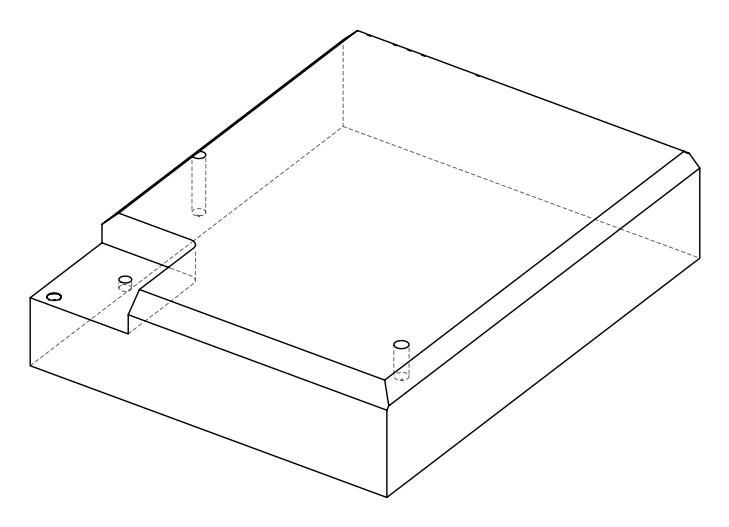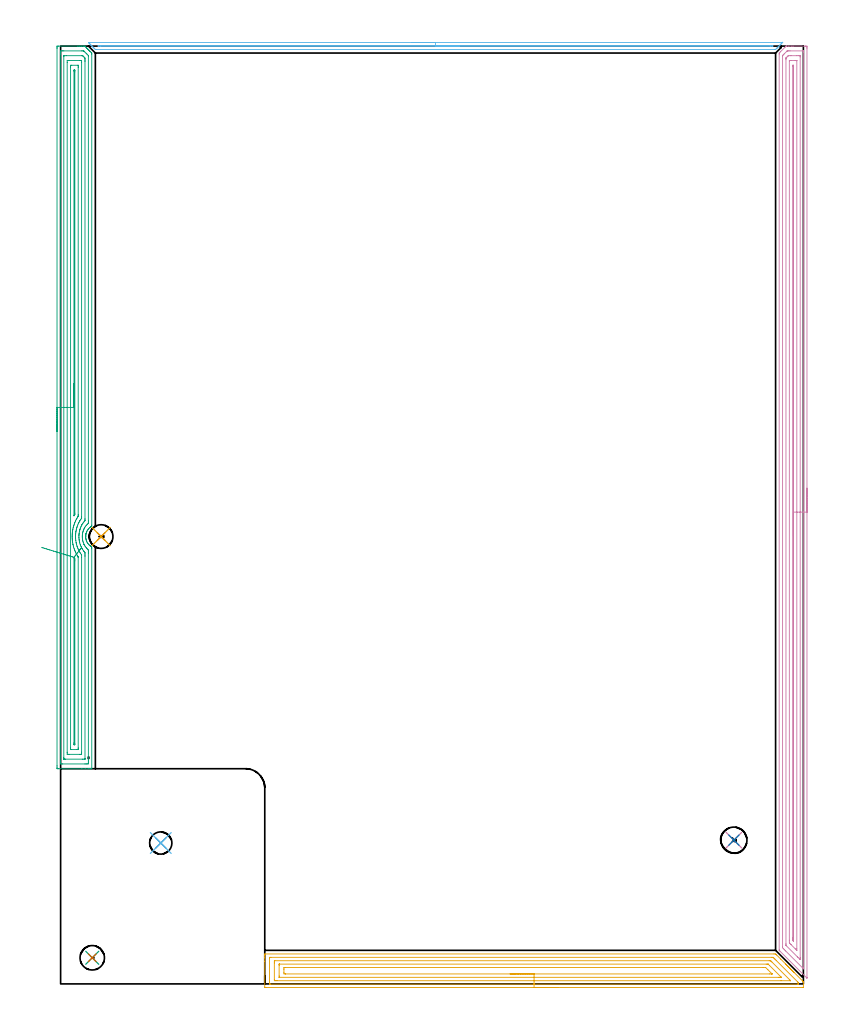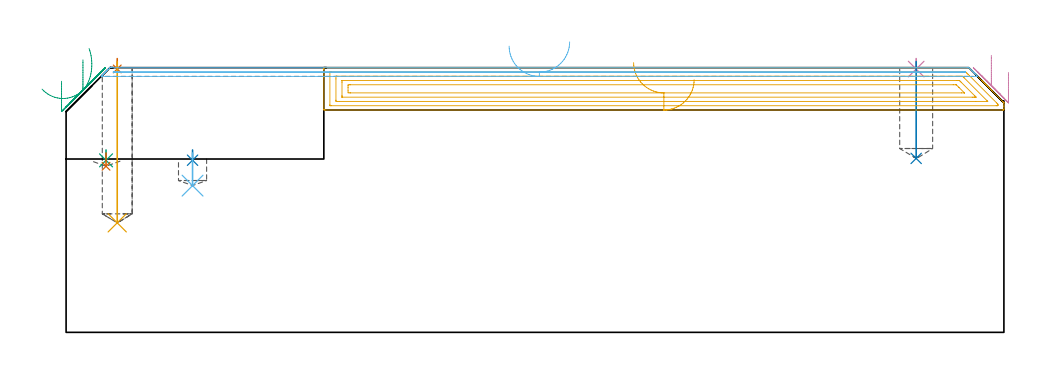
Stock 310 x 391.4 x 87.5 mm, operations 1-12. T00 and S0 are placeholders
(PLAN: 13 operations, 6 tool changes, 69.2 min)
(1 SPOT_DRILL | STEP1POCKET | NXT0321_9005460120000 | 0.03 min | 3 mm3)
(2 SPOT_DRILL_1 | STEP1POCKET_1 | NXT0321_9005460120000 | 0.03 min | 3292 mm3)
(3 SPOT_DRILL_2 | STEP1POCKET_2 | NXT0321_9005460120000 | 0.03 min | 3299 mm3)
(4 SPOT_DRILL_3 | STEP1POCKET_3 | NXT0321_9005460120000 | 0.03 min | 1 mm3)
(5 DRILL_BLIND_HOLE_INTO_CENTER | STEP1POCKET | UGT0301_494 | 0.21 min | 3777 mm3)
(6 DRILL_BLIND_HOLE_INTO_CENTER_1 | STEP1POCKET_1 | NXT0301_064 | 0.05 min | 563 mm3)
(7 DRILL_BLIND_HOLE_INTO_CENTER_2 | STEP1POCKET_2 | NXT0301_073 | 0.03 min | 154 mm3)
(8 DRILL_BLIND_HOLE_INTO_CENTER_3 | STEP1POCKET_3 | UGT0301_221 | 0.13 min | 2585 mm3)
(9 AREA_MILL | FG_CHAMFER_SURFACE | UGT0205_001 | 14.7 min | 32437 mm3)
(10 AREA_MILL_1 | FG_CHAMFER_SURFACE_1 | UGT0205_001 | 15.49 min | 26328 mm3)
(11 AREA_MILL_2 | FG_CHAMFER_SURFACE_2 | UGT0205_001 | 9.12 min | 22033 mm3)
(12 AREA_MILL_3 | FG_CHAMFER_SURFACE_3 | UGT0205_001 | 4.72 min | 1218 mm3)
(13 MILL_CORNER_NOTCH_RECTANGULAR | CORNER_NOTCH_RECTANGULAR | NXT0201_011 | Follow Part, ap 3, ae 75% | 24.61 min | 222524 mm3)
(TOOL NXT0321_9005460120000 | NC Spot Drill, 142deg, 12mm, Carbide, Uncoated | D12 PA142 FL30 Z2)
(TOOL UGT0301_494 | Carbide Drill 9.9 mm | D9.9 PA118 FL87 Z2)
(TOOL NXT0301_064 | Carbide Drill 9.3mm [860.1-0930-028A1-MM 2214] | D9.3 PA140 FL47 Z2)
(TOOL NXT0301_073 | Carbide Drill 10.2mm [860.1-1020-031A1-MM 2214] | D10.2 PA140 FL55 Z2)
(TOOL UGT0301_221 | Twist Drill 10.9 mm | D10.9 PA118 FL92 Z2)
(TOOL UGT0205_001 | Chamfer Mill 20 x 3 x 45 deg. | D20 FL50 Z2)
(TOOL NXT0201_011 | ENDMILL 12mm [2P460-1200-NA 1630] | D12 FL38 Z6)
(OP 1 SPOT_DRILL)
G17 G21 G94 G90
T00 M6
G54
G17 G0 G90 X16.9 Y186.7 S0 M3
G43 Z97.5 H0
G94 G81 G98 Z87.074 F250. R90.5
G80
M5
M2
(OP 2 SPOT_DRILL_1)
G17 G21 G94 G90
T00 M6
G54
G17 G0 G90 X41.8 Y58.8 S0 M3
G43 Z97.5 H0
G94 G81 G98 Z56.9 F250. R60.3
G80
M5
M2
(OP 3 SPOT_DRILL_2)
G17 G21 G94 G90
T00 M6
G54
G17 G0 G90 X13.2 Y10.9 S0 M3
G43 Z97.5 H0
G94 G81 G98 Z56.861 F250. R60.3
G80
M5
M2
(OP 4 SPOT_DRILL_3)
G17 G21 G94 G90
T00 M6
G54
G17 G0 G90 X281. Y60. S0 M3
G43 Z97.5 H0
G94 G81 G98 Z87.031 F250. R90.5
G80
M5
M2
(OP 5 DRILL_BLIND_HOLE_INTO_CENTER)
G17 G21 G94 G90
T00 M6
G54
G17 G0 G90 X16.9 Y186.7 S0 M3
G43 Z97.5 H0
G94 G81 G98 Z36.2 F250. R89.5
G80
M5
M2
(OP 6 DRILL_BLIND_HOLE_INTO_CENTER_1)
G17 G21 G94 G90
T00 M6
G54
G17 G0 G90 X41.8 Y58.8 S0 M3
G43 Z97.5 H1
G94 G81 G98 Z48.5 F250. R59.3
G80
M5
M2
(OP 7 DRILL_BLIND_HOLE_INTO_CENTER_2)
G17 G21 G94 G90
T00 M6
G54
G17 G0 G90 X13.2 Y10.9 S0 M3
G43 Z97.5 H1
G94 G81 G98 Z54.9 F250. R59.3
G80
M5
M2
(OP 8 DRILL_BLIND_HOLE_INTO_CENTER_3)
G17 G21 G94 G90
T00 M6
G54
G17 G0 G90 X281. Y60. S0 M3
G43 Z97.5 H0
G94 G81 G98 Z57.5 F250. R89.5
G80
M5
M2
(OP 9 AREA_MILL)
G17 G21 G94 G90
T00 M6
G54
G17 G0 G90 X-1.5 Y230.6 S1061 M3
G43 Z97.5 H0
Z83.
G94 G1 Y230.638 Z82.128 F250.
Y230.752 Z81.264
Y230.941 Z80.412
Y231.203 Z79.58
Y231.537 Z78.774
Y231.94 Z78.
Y232.408 Z77.264
Y232.94 Z76.572
Y233.529 Z75.929
Y234.172 Z75.34
Y234.864 Z74.809
Y235.6 Z74.34
Y236.374 Z73.937
Y237.18 Z73.603
Y238.012 Z73.341
Y238.864 Z73.152
Y239.728 Z73.038
Y240.6 Z73.
Y390.456
X-1.499 Y390.774 Z73.001
X-1.494 Y391.344 Z73.004
X-1.492 Y391.392 Z73.006
X-0.926 Y391.4 Z73.571
X7.085 Z81.58
X7.62 Z82.116
X7.975 Z82.472
X8.51 Z83.006
X8.866 Z83.36
X9.667 Z84.166
X9.756 Z84.254
X10.09 Y391.399 Z84.587
X10.13 Y391.37 Z84.629
X10.201 Y391.3 Z84.7
X10.411 Y391.089 Z84.911
X10.646 Y390.856 Z85.142
X10.726 Y390.774 Z85.225
X10.862 Y390.638 Z85.361
X10.943 Y390.559 Z85.439
X11.024 Y390.476 Z85.523
X11.158 Y390.343 Z85.657
X11.239 Y390.262 Z85.736
X11.322 Y390.178 Z85.821
X11.453 Y390.047 Z85.952
X11.536 Y389.966 Z86.032
X11.62 Y389.88 Z86.119
X11.749 Y389.752 Z86.248
X11.833 Y389.669 Z86.329
X11.918 Y389.582 Z86.417
X12.044 Y389.456 Z86.543
X12.13 Y389.372 Z86.626
X12.216 Y389.284 Z86.715
X12.34 Y389.161 Z86.839
X12.426 Y389.075 Z86.922
X12.514 Y388.987 Z87.012
X12.871 Y388.629 Z87.369
X12.903 Y388.597 Z87.399
X13. Y388.495 Z87.484
Y388.092 Z87.5
Y191.436
X12.993 Y191.028 Z87.493
X12.968 Y191.01 Z87.467
X12.956 Y191.002 Z87.456
X12.871 Y190.951 Z87.37
X12.804 Y190.91 Z87.303
X12.772 Y190.889 Z87.271
X12.557 Y190.746 Z87.055
X12.426 Y190.649 Z86.923
X12.323 Y190.573 Z86.821
X12.287 Y190.542 Z86.785
X12.122 Y190.399 Z86.618
X11.775 Y190.053 Z86.27
X11.456 Y189.679 Z85.953
X11.236 Y189.368 Z85.734
X11.138 Y189.201 Z85.635
X11.068 Y189.083 Z85.567
X10.919 Y188.786 Z85.417
X10.744 Y188.343 Z85.242
X10.624 Y187.95 Z85.122
X10.608 Y187.893 Z85.103
X10.602 Y187.86 Z85.096
X10.519 Y187.447 Z85.016
X10.518 Y187.44 Z85.015
X10.506 Y187.319 Z84.999
X10.479 Y187.084 Z84.974
X10.47 Y186.999 Z84.964
Y186.966 Z84.963
X10.468 Y186.898
X10.469 Y186.791 Z84.957
X10.468 Y186.76
X10.467 Y186.667 Z84.956
X10.466 Y186.632
X10.465 Y186.58 Z84.958
Y186.552 Z84.957
X10.468 Y186.525 Z84.958
X10.497 Y186.106 Z84.992
X10.535 Y185.895 Z85.027
X10.576 Y185.657 Z85.068
X10.646 Y185.379 Z85.145
X10.692 Y185.213 Z85.186
X10.705 Y185.179 Z85.198
X10.778 Y184.979 Z85.274
X10.86 Y184.761 Z85.356
X10.874 Y184.732 Z85.37
X11.067 Y184.319 Z85.567
X11.114 Y184.238 Z85.614
X11.235 Y184.032 Z85.734
X11.457 Y183.722 Z85.956
X11.695 Y183.426 Z86.192
X11.903 Y183.207 Z86.401
X12.024 Y183.093 Z86.522
X12.121 Y183.001 Z86.619
X12.375 Y182.795 Z86.875
X12.421 Y182.758 Z86.92
X12.732 Y182.533 Z87.232
X12.791 Y182.497 Z87.291
X12.88 Y182.44 Z87.379
X12.995 Y182.364 Z87.491
X13. Y181.603 Z87.5
Y89.979
X12.996 Y89.851 Z87.49
X12.952 Y89.81 Z87.443
X12.541 Y89.8 Z87.041
X12.248 Z86.748
X11.536 Z86.031
X10.29 Z84.787
X8.866 Z83.361
X-0.926 Y89.801 Z73.571
X-1.16 Y89.803 Z73.337
X-1.492 Y89.808 Z73.006
X-1.494 Y89.856 Z73.004
X-1.499 Y90.426 Z73.001
X-1.5 Y91.002 Z73.
Y240.6
X-0.086 Z74.414
Y388.142
X-0.082 Y388.987 Z74.418
X-0.079 Y389.03 Z74.421
X-0.036 Y389.39 Z74.464
X0.445 Y389.398 Z74.945
X0.854 Y389.399 Z75.354
X1.333 Y389.4 Z75.833
X8.866 Z83.366
X9.346 Y389.398 Z83.846
X9.55 Y389.392 Z84.05
X9.651 Y389.387 Z84.151
X9.756 Y389.287 Z84.256
X10.062 Y388.987 Z84.562
X10.646 Y388.404 Z85.146
X10.957 Y388.093 Z85.457
X11.536 Y387.505 Z86.036
X11.569 Y387.47 Z86.069
X11.579 Y387.347 Z86.079
X11.584 Y387.248 Z86.084
X11.585 Y387.199 Z86.085
X11.586 Y193.174 Z86.086
X11.58 Y192.33 Z86.08
X11.579 Y192.287 Z86.079
X11.536 Y192.243 Z86.036
X11.129 Y191.845 Z85.629
X10.745 Y191.436 Z85.245
X10.646 Y191.316 Z85.146
X10.312 Y190.878 Z84.812
X10.095 Y190.542 Z84.595
X9.97 Y190.327 Z84.47
X9.756 Y189.91 Z84.256
X9.676 Y189.729 Z84.176
X9.643 Y189.648 Z84.143
X9.434 Y189.077 Z83.934
X9.336 Y188.754 Z83.836
X9.24 Y188.378 Z83.74
X9.141 Y187.86 Z83.641
X9.111 Y187.614 Z83.611
X9.077 Y187.31 Z83.577
X9.059 Y186.966 Z83.559
X9.055 Y186.776 Z83.555
X9.057 Y186.427 Z83.557
X9.082 Y186.072 Z83.582
X9.11 Y185.746 Z83.61
X9.153 Y185.467 Z83.653
X9.176 Y185.334 Z83.676
X9.206 Y185.179 Z83.706
X9.315 Y184.727 Z83.815
X9.444 Y184.285 Z83.944
X9.756 Y183.501 Z84.256
X9.798 Y183.405 Z84.298
X9.805 Y183.391 Z84.305
X9.852 Y183.294 Z84.352
X10.158 Y182.751 Z84.658
X10.331 Y182.497 Z84.831
X10.646 Y182.079 Z85.146
X10.862 Y181.82 Z85.362
X11.068 Y181.603 Z85.568
X11.306 Y181.375 Z85.806
X11.536 Y181.158 Z86.036
X11.58 Y180.709 Z86.08
X11.583 Y180.662 Z86.083
X11.586 Y179.815 Z86.086
Y179.765
Y93.058
X11.582 Y92.213 Z86.082
X11.579 Y92.17 Z86.079
X11.536 Y91.81 Z86.036
X11.055 Y91.803 Z85.555
X10.646 Y91.801 Z85.146
X10.167 Y91.8 Z84.667
X0.854 Y91.801 Z75.354
X0.373 Y91.803 Z74.873
X-0.036 Y91.81 Z74.464
X-0.079 Y92.213 Z74.421
X-0.082 Y92.26 Z74.418
X-0.086 Y93.107 Z74.414
Y93.157
Y240.6
X1.329 Z75.829
Y387.199
X1.33 Y387.303 Z75.83
X1.333 Y387.354 Z75.833
X1.335 Y387.376 Z75.835
X1.346 Y387.39 Z75.846
X1.546 Y387.397 Z76.046
X1.744 Y387.399 Z76.244
X2.434 Y387.4 Z76.934
X8.666 Z83.166
X8.866 Y387.398 Z83.366
X9.066 Y387.394 Z83.566
X9.197 Y387.39 Z83.697
X9.265 Y387.327 Z83.765
X9.4 Y387.199 Z83.9
X9.756 Y386.842 Z84.256
X10.023 Y386.57 Z84.523
X10.154 Y386.435 Z84.654
X10.164 Y386.305 Z84.664
X10.169 Y385.89 Z84.669
X10.171 Y385.411 Z84.671
Y384.994
Y194.117
X10.17 Y193.702 Z84.67
X10.167 Y193.462 Z84.667
X10.164 Y193.348 Z84.664
X9.756 Y192.871 Z84.256
X9.519 Y192.567 Z84.019
X9.339 Y192.33 Z83.839
X9.15 Y192.044 Z83.65
X8.866 Y191.584 Z83.366
X8.813 Y191.489 Z83.313
X8.785 Y191.436 Z83.285
X8.522 Y190.887 Z83.022
X8.381 Y190.542 Z82.881
X8.27 Y190.247 Z82.77
X8.177 Y189.993 Z82.677
X8.063 Y189.648 Z82.563
X8.043 Y189.58 Z82.543
X7.975 Y189.338 Z82.475
X7.867 Y188.863 Z82.367
X7.846 Y188.754 Z82.346
X7.735 Y188.102 Z82.235
X7.707 Y187.86 Z82.207
X7.674 Y187.567 Z82.174
X7.657 Y187.286 Z82.157
X7.644 Y186.966 Z82.144
X7.643 Y186.407 Z82.143
X7.661 Y186.072 Z82.161
X7.712 Y185.443 Z82.212
X7.752 Y185.179 Z82.252
X7.812 Y184.819 Z82.312
X7.905 Y184.355 Z82.405
X7.921 Y184.285 Z82.421
X7.975 Y184.067 Z82.475
X8.179 Y183.391 Z82.679
X8.305 Y183.06 Z82.805
X8.538 Y182.497 Z83.038
X8.641 Y182.271 Z83.141
X8.866 Y181.837 Z83.366
X8.997 Y181.603 Z83.497
X9.192 Y181.275 Z83.692
X9.61 Y180.709 Z84.11
X9.756 Y180.523 Z84.256
X10.073 Y180.134 Z84.573
X10.164 Y180.019 Z84.664
X10.167 Y179.815 Z84.667
X10.17 Y179.399 Z84.67
X10.171 Y178.921 Z84.671
Y178.504
Y94.001
X10.17 Y93.897 Z84.67
X10.167 Y93.846 Z84.667
X10.165 Y93.824 Z84.665
X10.154 Y93.81 Z84.654
X9.954 Y93.803 Z84.454
X9.756 Y93.801 Z84.256
X9.066 Y93.8 Z83.566
X1.944 Z76.444
X1.744 Y93.802 Z76.244
X1.544 Y93.805 Z76.044
X1.411 Y93.81 Z75.911
X1.335 Y93.821 Z75.835
X1.333 Y93.863 Z75.833
X1.331 Y94.001 Z75.831
X1.329 Y94.418 Z75.829
Y240.6
X2.743 Z77.243
Y384.517
X2.749 Y385.296 Z77.249
X2.761 Y385.39 Z77.261
X2.865 Y385.393 Z77.365
X3.085 Y385.397 Z77.585
X3.525 Y385.4 Z78.025
X7.975 Z82.475
X8.419 Y385.397 Z82.919
X8.635 Y385.393 Z83.135
X8.738 Y385.39 Z83.238
X8.75 Y385.322 Z83.25
X8.756 Y384.627 Z83.256
X8.757 Y384.517 Z83.257
Y195.011
X8.755 Y194.619 Z83.255
X8.753 Y194.423 Z83.253
X8.75 Y194.328 Z83.25
X8.718 Y194.266 Z83.218
X8.612 Y194.117 Z83.112
X8.343 Y193.749 Z82.843
X7.993 Y193.224 Z82.493
X7.986 Y193.213 Z82.486
X7.975 Y193.195 Z82.475
X7.663 Y192.643 Z82.163
X7.507 Y192.33 Z82.007
X7.369 Y192.045 Z81.869
X7.109 Y191.436 Z81.609
X7.102 Y191.419 Z81.602
X7.085 Y191.375 Z81.585
X6.87 Y190.758 Z81.37
X6.801 Y190.542 Z81.301
X6.665 Y190.07 Z81.165
X6.563 Y189.648 Z81.063
X6.495 Y189.347 Z80.995
X6.391 Y188.754 Z80.891
X6.363 Y188.586 Z80.863
X6.273 Y187.86 Z80.773
X6.267 Y187.788 Z80.767
X6.225 Y186.966 Z80.725
X6.224 Y186.937 Z80.724
X6.229 Y186.506 Z80.729
X6.238 Y186.072 Z80.738
X6.24 Y186.028 Z80.74
X6.311 Y185.179 Z80.811
X6.326 Y185.047 Z80.826
X6.45 Y184.285 Z80.95
X6.517 Y183.962 Z81.017
X6.649 Y183.391 Z81.149
X6.832 Y182.751 Z81.332
X6.913 Y182.497 Z81.413
X7.085 Y182.049 Z81.585
X7.269 Y181.603 Z81.769
X7.408 Y181.279 Z81.908
X7.7 Y180.709 Z82.2
X7.975 Y180.217 Z82.475
X8.233 Y179.815 Z82.733
X8.75 Y179.037 Z83.25
X8.757 Y178.027 Z83.257
Y96.683
X8.751 Y95.904 Z83.251
X8.739 Y95.81 Z83.239
X8.635 Y95.807 Z83.135
X8.415 Y95.803 Z82.915
X7.975 Y95.8 Z82.475
X3.525 Z78.025
X3.081 Y95.803 Z77.581
X2.865 Y95.807 Z77.365
X2.762 Y95.81 Z77.262
X2.75 Y95.878 Z77.25
X2.744 Y96.573 Z77.244
X2.743 Y96.683 Z77.243
Y240.6
X4.157 Z78.657
X4.158 Y382.729 Z78.658
X4.159 Y382.986 Z78.659
X4.164 Y383.247 Z78.664
X4.171 Y383.39 Z78.671
X4.248 Y383.393 Z78.748
X4.415 Y383.397 Z78.915
X4.637 Y383.4 Z79.137
X7.085 Y383.399 Z81.585
X7.311 Y383.397 Z81.811
X7.336 Y383.39 Z81.836
X7.338 Y383.386 Z81.838
X7.341 Y383.367 Z81.841
X7.343 Y382.729 Z81.843
Y382.47
X7.342 Y195.905 Z81.842
X7.341 Y195.648 Z81.841
X7.336 Y195.329 Z81.836
X7.332 Y195.175 Z81.832
X7.231 Y195.011 Z81.731
X7.085 Y194.779 Z81.585
X6.835 Y194.368 Z81.335
X6.688 Y194.117 Z81.188
X6.51 Y193.801 Z81.01
X6.218 Y193.224 Z80.718
X6.21 Y193.208 Z80.71
X6.195 Y193.176 Z80.695
X5.949 Y192.577 Z80.449
X5.85 Y192.33 Z80.35
X5.704 Y191.928 Z80.204
X5.535 Y191.436 Z80.035
X5.481 Y191.259 Z79.981
X5.305 Y190.654 Z79.805
X5.283 Y190.564 Z79.783
X5.278 Y190.542 Z79.778
X5.123 Y189.831 Z79.623
X5.09 Y189.648 Z79.59
X4.991 Y189.07 Z79.491
X4.949 Y188.754 Z79.449
X4.891 Y188.276 Z79.391
X4.855 Y187.86 Z79.355
X4.835 Y187.439 Z79.335
X4.816 Y186.966 Z79.316
X4.815 Y186.565 Z79.315
X4.827 Y186.072 Z79.327
X4.853 Y185.633 Z79.353
X4.888 Y185.179 Z79.388
X4.94 Y184.651 Z79.44
X4.999 Y184.285 Z79.499
X5.122 Y183.575 Z79.622
X5.16 Y183.391 Z79.66
X5.305 Y182.748 Z79.805
X5.374 Y182.497 Z79.874
X5.402 Y182.399 Z79.902
X5.648 Y181.603 Z80.148
X5.862 Y181.044 Z80.362
X6.001 Y180.709 Z80.501
X6.195 Y180.255 Z80.695
X6.413 Y179.815 Z80.913
X6.641 Y179.367 Z81.141
X6.899 Y178.921 Z81.399
X7.085 Y178.62 Z81.585
X7.314 Y178.256 Z81.814
X7.334 Y178.223 Z81.834
X7.338 Y178.182 Z81.838
X7.341 Y178.114 Z81.841
X7.342 Y178.027 Z81.842
Y98.471
X7.341 Y98.214 Z81.841
X7.336 Y97.953 Z81.836
X7.329 Y97.81 Z81.829
X7.252 Y97.807 Z81.752
X7.085 Y97.803 Z81.585
X6.863 Y97.8 Z81.363
X4.415 Y97.801 Z78.915
X4.189 Y97.803 Z78.689
X4.164 Y97.81 Z78.664
X4.162 Y97.814 Z78.662
X4.159 Y97.833 Z78.659
X4.157 Y98.471 Z78.657
Y98.73
Y240.6
X5.571 Z80.071
X5.572 Y380.941 Z80.072
X5.573 Y381.124 Z80.073
X5.578 Y381.345 Z80.078
X5.582 Y381.39 Z80.082
X5.669 Y381.396 Z80.169
X5.74 Y381.398 Z80.24
X5.897 Y381.39 Z80.397
X5.922 Y381.378 Z80.422
X5.925 Y381.326 Z80.425
X5.928 Y381.21 Z80.428
X5.929 Y380.941 Z80.429
Y380.582
Y196.532
X5.928 Y196.174 Z80.428
X5.925 Y196.037 Z80.425
X5.922 Y195.974 Z80.422
X5.891 Y195.905 Z80.391
X5.808 Y195.762 Z80.308
X5.674 Y195.535 Z80.174
X5.644 Y195.486 Z80.144
X5.587 Y195.396 Z80.087
X5.579 Y195.387 Z80.079
X5.577 Y195.393 Z80.077
X5.573 Y195.444 Z80.073
X5.572 Y195.494 Z80.072
X5.571 Y195.638 Z80.071
Y240.6
Y241.472 Z80.109
Y242.336 Z80.223
Y243.188 Z80.412
Y244.02 Z80.674
Y244.826 Z81.008
Y245.6 Z81.411
Y246.336 Z81.88
Y247.028 Z82.411
Y247.671 Z83.
Y248.26 Z83.643
Y248.792 Z84.335
Y249.26 Z85.071
Y249.663 Z85.845
Y249.997 Z86.651
Y250.259 Z87.483
Y250.448 Z88.335
Y250.562 Z89.2
Y250.6 Z90.071
G0 Z97.5
X-7.943 Y182.169
Z80.393
G1 X-7.34 Y181.985 Z79.789
X-6.69 Y181.786 Z79.243
X-5.997 Y181.573 Z78.758
X-5.266 Y181.349 Z78.338
X-4.503 Y181.116 Z77.986
X-3.713 Y180.874 Z77.705
X-2.903 Y180.626 Z77.497
X-2.078 Y180.373 Z77.364
X-1.246 Y180.118 Z77.306
X-0.412 Y179.863 Z77.325
X0.417 Y179.609 Z77.419
X1.235 Y179.358 Z77.589
X2.036 Y179.113 Z77.833
X2.814 Y178.875 Z78.148
X3.562 Y178.646 Z78.534
X4.276 Y178.427 Z78.986
X4.949 Y178.221 Z79.501
X5.576 Y178.029 Z80.076
X5.582 Y178.027 Z80.082
X5.616 Y177.971 Z80.116
X5.836 Y177.586 Z80.336
X5.922 Y177.434 Z80.422
X5.925 Y177.405 Z80.425
X5.928 Y177.133 Z80.428
X5.929 Y176.774 Z80.429
Y176.507
X5.928 Y100.259 Z80.428
X5.927 Y100.076 Z80.427
X5.922 Y99.855 Z80.422
X5.918 Y99.81 Z80.418
X5.831 Y99.804 Z80.331
X5.76 Y99.802 Z80.26
X5.603 Y99.81 Z80.103
X5.578 Y99.822 Z80.078
X5.575 Y99.874 Z80.075
X5.572 Y99.99 Z80.072
X5.571 Y100.259 Z80.071
Y100.618
X5.572 Y177.759 Z80.072
X5.575 Y178.027 Z80.075
X5.576 Y178.029 Z80.076
X6.02 Y178.6 Z80.565
X6.436 Y179.134 Z81.114
X6.821 Y179.629 Z81.721
X7.172 Y180.081 Z82.38
X7.486 Y180.485 Z83.086
X7.762 Y180.839 Z83.834
X7.996 Y181.14 Z84.618
X8.188 Y181.387 Z85.433
X8.335 Y181.576 Z86.272
X8.437 Y181.707 Z87.128
X8.492 Y181.778 Z87.996
X8.501 Y181.79 Z88.868
X8.463 Y181.741 Z89.739
X8.379 Y181.633 Z90.6
X8.249 Y181.465 Z91.446
X8.074 Y181.241 Z92.271
X7.856 Y180.96 Z93.068
X7.596 Y180.626 Z93.83
G0 Z97.5
M5
M2
(OP 10 AREA_MILL_1)
G17 G21 G94 G90
T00 M6
G54
G17 G0 G90 X311.5 Y206.9 S1061 M3
G43 Z97.5 H0
Z85.9
G94 G1 Y206.862 Z85.028 F250.
Y206.748 Z84.164
Y206.559 Z83.312
Y206.297 Z82.48
Y205.963 Z81.674
Y205.56 Z80.9
Y205.091 Z80.164
Y204.56 Z79.472
Y203.971 Z78.829
Y203.328 Z78.24
Y202.636 Z77.708
Y201.9 Z77.24
Y201.126 Z76.837
Y200.32 Z76.503
Y199.488 Z76.241
Y198.636 Z76.052
Y197.771 Z75.938
Y196.9 Z75.9
Y2.573
X311.499 Y2.547 Z75.901
X311.494 Y2.417 Z75.904
X311.449 Y2.458 Z75.949
X311.327 Y2.573 Z76.071
X300.159 Y13.741 Z87.241
X299.924 Y13.98 Z87.47
X299.904 Y14.005 Z87.489
X299.9 Y14.188 Z87.5
Y388.1
X299.906 Y388.501 Z87.492
X299.996 Y388.595 Z87.402
X300.393 Y388.993 Z87.007
X302.218 Y390.818 Z85.182
X302.477 Y391.078 Z84.921
X302.604 Y391.206 Z84.792
X302.779 Y391.376 Z84.619
X302.805 Y391.394 Z84.592
X302.826 Y391.398 Z84.573
X302.843 Y391.4 Z84.555
X303.931 Z83.463
X305.158 Z82.239
X305.7 Z81.694
X310.736 Z76.662
X311.007 Y391.397 Z76.391
X311.492 Y391.391 Z75.906
X311.494 Y391.273 Z75.904
X311.498 Y390.78 Z75.902
X311.5 Y390.282 Z75.9
Y196.9
X310.086 Z77.314
Y6.593
X310.084 Y6.41 Z77.316
X310.081 Y6.32 Z77.319
X310.08 Y6.288 Z77.32
X310.059 Y6.302 Z77.341
X309.971 Y6.385 Z77.429
X309.757 Y6.593 Z77.643
X302.609 Y13.741 Z84.791
X302.162 Y14.19 Z85.238
X301.727 Y14.634 Z85.673
X301.321 Y15.068 Z86.079
X301.315 Y15.491 Z86.085
Y15.528
Y387.169
Y387.207
X301.321 Y387.419 Z86.079
X301.328 Y387.466 Z86.072
X301.363 Y387.506 Z86.037
X301.429 Y387.575 Z85.971
X301.612 Y387.762 Z85.788
X301.95 Y388.1 Z85.45
X303.047 Y389.195 Z84.353
X303.186 Y389.328 Z84.214
X303.236 Y389.374 Z84.164
X303.289 Y389.39 Z84.111
X303.532 Y389.397 Z83.868
X303.931 Y389.399 Z83.469
X304.413 Y389.4 Z82.987
X309.721 Y389.399 Z77.679
X309.963 Y389.394 Z77.437
X310.076 Y389.39 Z77.324
X310.085 Y389.031 Z77.315
Y388.993
X310.086 Y196.9 Z77.314
X308.672 Z78.728
X308.671 Y11.061 Z78.729
Y10.74
X308.666 Y10.167 Z78.734
X308.665 Y10.153 Z78.735
X308.64 Y10.167 Z78.76
X308.353 Y10.448 Z79.047
X307.738 Y11.061 Z79.662
X307.469 Y11.33 Z79.931
X302.881 Y15.919 Z84.519
X302.798 Y16.004 Z84.602
X302.758 Y16.048 Z84.642
X302.741 Y16.07 Z84.659
X302.736 Y16.101 Z84.664
X302.732 Y16.421 Z84.668
X302.729 Y16.742 Z84.671
Y385.741
X302.733 Y386.313 Z84.667
X302.735 Y386.392 Z84.665
X302.738 Y386.427 Z84.662
X302.761 Y386.454 Z84.639
X302.833 Y386.529 Z84.567
X303.047 Y386.747 Z84.353
X303.275 Y386.976 Z84.125
X303.507 Y387.207 Z83.893
X303.651 Y387.343 Z83.749
X303.692 Y387.38 Z83.708
X303.748 Y387.391 Z83.652
X303.931 Y387.395 Z83.469
X304.624 Y387.4 Z82.776
X304.816 Z82.584
X307.277 Z80.123
X308.162 Z79.238
X308.353 Y387.398 Z79.047
X308.545 Y387.394 Z78.855
X308.665 Y387.389 Z78.735
X308.667 Y387.313 Z78.733
X308.669 Y387.207 Z78.731
X308.671 Y386.886 Z78.729
X308.672 Y196.9 Z78.728
X307.257 Z80.143
Y14.634
X307.255 Y14.095 Z80.145
X307.254 Y14.04 Z80.146
X307.252 Y14.015 Z80.148
X307.22 Y14.041 Z80.18
X307.02 Y14.234 Z80.38
X306.614 Y14.634 Z80.786
X304.827 Y16.421 Z82.573
X304.816 Y16.433 Z82.584
X304.379 Y16.876 Z83.021
X304.163 Y17.098 Z83.237
X304.15 Y17.315 Z83.25
X304.144 Y17.993 Z83.256
X304.143 Y18.208 Z83.257
Y385.206
X304.144 Y385.303 Z83.256
X304.147 Y385.362 Z83.253
X304.15 Y385.386 Z83.25
X304.168 Y385.39 Z83.232
X304.383 Y385.395 Z83.017
X304.816 Y385.4 Z82.584
X306.604 Z80.796
X307.021 Y385.397 Z80.379
X307.229 Y385.392 Z80.171
X307.25 Y385.39 Z80.15
X307.253 Y385.375 Z80.147
X307.256 Y385.337 Z80.144
X307.257 Y385.282 Z80.143
Y196.9
X305.843 Z81.557
Y18.064
X305.841 Y17.919 Z81.559
X305.838 Y17.88 Z81.562
X305.837 Y17.873 Z81.563
X305.827 Y17.88 Z81.573
X305.771 Y17.931 Z81.629
X305.7 Y18.002 Z81.7
X305.6 Y18.11 Z81.8
X305.564 Y18.164 Z81.836
X305.562 Y18.208 Z81.838
X305.559 Y18.351 Z81.841
X305.557 Y19.102 Z81.843
Y19.246
Y382.884
X305.558 Y383.029 Z81.842
X305.562 Y383.317 Z81.838
X305.564 Y383.391 Z81.836
X305.578 Y383.394 Z81.822
X305.618 Y383.397 Z81.782
X305.7 Y383.399 Z81.7
X305.793 Y383.397 Z81.607
X305.82 Y383.394 Z81.58
X305.83 Y383.392 Z81.57
X305.836 Y383.364 Z81.564
X305.839 Y383.173 Z81.561
X305.842 Y382.884 Z81.558
X305.843 Y196.9 Z81.557
Y196.028 Z81.595
Y195.163 Z81.709
Y194.312 Z81.898
Y193.48 Z82.16
Y192.674 Z82.494
Y191.9 Z82.897
Y191.164 Z83.365
Y190.472 Z83.896
Y189.829 Z84.486
Y189.239 Z85.129
Y188.708 Z85.821
Y188.24 Z86.557
Y187.837 Z87.331
Y187.503 Z88.137
Y187.241 Z88.969
Y187.052 Z89.82
Y186.938 Z90.685
Y186.9 Z91.557
G0 Z97.5
M5
M2
(OP 11 AREA_MILL_2)
G17 G21 G94 G90
T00 M6
G54
G17 G0 G90 X207.6 Y-1.5 S1061 M3
G43 Z97.5 H0
Z83.5
G94 G1 X207.562 Z82.628 F250.
X207.448 Z81.764
X207.259 Z80.912
X206.997 Z80.08
X206.663 Z79.274
X206.26 Z78.5
X205.792 Z77.764
X205.26 Z77.072
X204.671 Z76.429
X204.028 Z75.84
X203.336 Z75.309
X202.6 Z74.84
X201.826 Z74.437
X201.02 Z74.103
X200.188 Z73.841
X199.336 Z73.652
X198.472 Z73.538
X197.6 Z73.5
X85.829
X85.348 Y-1.495 Z73.503
X85.21 Y-1.492 Z73.506
X85.2 Y-1.349 Z73.648
Y9.453 Z84.448
Y10.852 Z85.848
Y11.211 Z86.205
Y11.927 Z86.927
Y12.165 Z87.165
X85.203 Y12.335 Z87.328
X85.21 Y12.497 Z87.489
X85.382 Y12.5 Z87.5
X297.746
X298.395 Y12.499 Z87.486
X298.584 Y12.317 Z87.316
X298.641 Y12.26 Z87.259
X298.812 Y12.089 Z87.086
X300.57 Y10.332 Z85.328
X302.62 Y8.282 Z83.278
X302.718 Y8.183 Z83.182
X302.813 Y8.087 Z83.086
X302.913 Y7.989 Z82.985
X303.005 Y7.895 Z82.894
X303.111 Y7.789 Z82.788
X303.205 Y7.696 Z82.692
X303.293 Y7.607 Z82.606
X303.409 Y7.491 Z82.49
X303.498 Y7.404 Z82.4
X303.581 Y7.319 Z82.318
X303.707 Y7.193 Z82.192
X303.791 Y7.111 Z82.107
X303.869 Y7.031 Z82.03
X304.006 Y6.895 Z81.894
X304.084 Y6.818 Z81.814
X304.157 Y6.743 Z81.743
X304.304 Y6.597 Z81.596
X304.377 Y6.525 Z81.521
X304.445 Y6.456 Z81.455
X304.602 Y6.299 Z81.298
X304.669 Y6.232 Z81.229
X304.733 Y6.168 Z81.167
X304.9 Y6.001 Z81.
X304.962 Y5.939 Z80.936
X305.021 Y5.88 Z80.879
X305.198 Y5.703 Z80.702
X305.255 Y5.646 Z80.643
X305.308 Y5.592 Z80.591
X305.496 Y5.405 Z80.404
X305.548 Y5.354 Z80.35
X305.596 Y5.304 Z80.303
X305.794 Y5.107 Z80.106
X305.841 Y5.061 Z80.058
X305.884 Y5.016 Z80.015
X306.092 Y4.808 Z79.807
X309.669 Y1.232 Z76.23
X309.795 Y1.107 Z76.103
X309.967 Y0.931 Z75.929
X309.991 Y0.898 Z75.895
X309.995 Y0.888 Z75.885
X310. Y0.863 Z75.861
Y-0.211 Z74.784
X309.999 Y-1.446 Z73.551
X309.997 Y-1.491 Z73.505
X309.609 Y-1.5 Z73.5
X197.6
Y-0.086 Z74.914
X87.618 Y-0.085 Z74.915
X87.489 Y-0.084 Z74.916
X87.253 Y-0.079 Z74.921
X87.209 Y-0.073 Z74.927
X87.205 Y-0.04 Z74.96
X87.202 Y-0.005 Z74.995
X87.2 Y0.2 Z75.2
X87.201 Y10.879 Z85.879
X87.205 Y10.989 Z85.989
X87.21 Y11.06 Z86.06
X87.218 Y11.079 Z86.079
X87.235 Y11.081 Z86.081
X87.618 Y11.085 Z86.085
X87.745 Y11.086 Z86.086
X296.852 Y11.085 Z86.085
X296.981 Y11.084 Z86.084
X297.358 Y11.079 Z86.079
X297.746 Y10.701 Z85.701
X298.118 Y10.332 Z85.332
X298.641 Y9.81 Z84.81
X307.582 Y0.867 Z75.867
X307.778 Y0.668 Z75.668
X307.967 Y0.472 Z75.472
X307.99 Y0.41 Z75.41
X307.995 Y0.36 Z75.36
X307.999 Y0.258 Z75.258
Y0.121 Z75.121
X307.995 Y0.011 Z75.011
X307.99 Y-0.06 Z74.94
X307.982 Y-0.079 Z74.921
X307.965 Y-0.081 Z74.919
X307.582 Y-0.085 Z74.915
X307.455 Y-0.086 Z74.914
X197.6
Y1.328 Z76.328
X90.3 Y1.329 Z76.329
X89.624 Y1.332 Z76.332
X89.406 Y1.336 Z76.336
X89.21 Y1.35 Z76.35
X89.205 Y1.547 Z76.547
X89.201 Y1.748 Z76.748
X89.2 Y8.777 Z83.777
X89.204 Y9.453 Z84.453
X89.207 Y9.65 Z84.65
X89.218 Y9.665 Z84.665
X89.241 Y9.667 Z84.667
X89.295 Y9.67 Z84.67
X89.406 Y9.671 Z84.671
X295.737
X295.958 Y9.67 Z84.67
X296.18 Y9.667 Z84.667
X296.323 Y9.664 Z84.664
X296.396 Y9.596 Z84.596
X296.544 Y9.453 Z84.453
X296.852 Y9.148 Z84.148
X304.454 Y1.547 Z76.547
X304.598 Y1.399 Z76.399
X304.647 Y1.345 Z76.345
X304.652 Y1.336 Z76.336
X304.648 Y1.335 Z76.335
X304.597 Y1.332 Z76.332
X304.449 Y1.329 Z76.329
X300.68 Y1.328 Z76.328
X197.6
Y2.743 Z77.743
X91.348
X91.27 Y2.744 Z77.744
X91.234 Y2.747 Z77.747
X91.217 Y2.749 Z77.749
X91.21 Y2.761 Z77.761
X91.207 Y2.867 Z77.867
X91.2 Y3.298 Z78.298
Y7.691 Z82.691
X91.203 Y8.133 Z83.133
X91.208 Y8.241 Z83.241
X91.21 Y8.249 Z83.249
X91.22 Y8.252 Z83.252
X91.258 Y8.255 Z83.255
X91.327 Y8.257 Z83.257
X294.493
X295.064 Y8.255 Z83.255
X295.253 Y8.252 Z83.252
X295.283 Y8.25 Z83.25
X295.307 Y8.233 Z83.233
X295.36 Y8.186 Z83.186
X295.462 Y8.088 Z83.088
X295.855 Y7.696 Z82.696
X300.429 Y3.122 Z78.122
X300.649 Y2.896 Z77.896
X300.753 Y2.786 Z77.786
X300.786 Y2.749 Z77.749
X300.763 Y2.748 Z77.748
X300.429 Y2.745 Z77.745
X300.105 Y2.743 Z77.743
X299.535
X197.6
Y4.157 Z79.157
X93.902 Y4.158 Z79.158
X93.877
X93.21 Y4.182 Z79.182
X93.201 Y4.846 Z79.846
Y5.939 Z80.939
X93.204 Y6.6 Z81.6
X93.21 Y6.818 Z81.818
X93.852 Y6.842 Z81.842
X93.877
X293.25 Y6.843 Z81.843
X294.147 Y6.84 Z81.84
X294.17 Y6.837 Z81.837
X294.272 Y6.818 Z81.818
X295.064 Y6.037 Z81.037
X295.162 Y5.939 Z80.939
X296.852 Y4.248 Z79.248
X296.912 Y4.182 Z79.182
X296.924 Y4.166 Z79.166
X296.902 Y4.161 Z79.161
X296.877 Y4.158 Z79.158
X296.852 Y4.157 Z79.157
X295.984
X197.6
X196.728 Z79.195
X195.864 Z79.309
X195.012 Z79.498
X194.18 Z79.76
X193.374 Z80.094
X192.6 Z80.497
X191.864 Z80.965
X191.172 Z81.496
X190.529 Z82.086
X189.94 Z82.729
X189.408 Z83.421
X188.94 Z84.157
X188.537 Z84.931
X188.203 Z85.737
X187.941 Z86.569
X187.752 Z87.42
X187.638 Z88.285
X187.6 Z89.157
G0 Z97.5
M5
M2
(OP 12 AREA_MILL_3)
G17 G21 G94 G90
T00 M6
G54
G17 G0 G90 X146.45 Y392.9 S1061 M3
G43 Z97.5 H0
Z94.6
G94 G1 X146.488 Z93.728 F250.
X146.602 Z92.864
X146.791 Z92.012
X147.053 Z91.18
X147.387 Z90.374
X147.79 Z89.6
X148.258 Z88.864
X148.79 Z88.172
X149.379 Z87.529
X150.022 Z86.94
X150.714 Z86.408
X151.45 Z85.94
X152.224 Z85.537
X153.03 Z85.203
X153.862 Z84.941
X154.713 Z84.752
X155.578 Z84.638
X156.45 Z84.6
X301.061
X301.281 Y392.894 Z84.603
X301.282 Y392.893 Z84.604
X301.281 Y392.88 Z84.618
X300.898 Y392.498 Z85.002
X300.741 Y392.339 Z85.158
X300.685 Y392.285 Z85.214
X300.498 Y392.098 Z85.401
X300.444 Y392.043 Z85.454
X300.388 Y391.987 Z85.512
X300.203 Y391.803 Z85.696
X300.148 Y391.746 Z85.75
X300.09 Y391.69 Z85.809
X299.908 Y391.508 Z85.991
X299.852 Y391.45 Z86.047
X299.792 Y391.392 Z86.107
X299.613 Y391.213 Z86.286
X299.555 Y391.154 Z86.343
X299.495 Y391.094 Z86.405
X299.318 Y390.917 Z86.582
X299.259 Y390.857 Z86.639
X299.197 Y390.796 Z86.703
X299.023 Y390.622 Z86.877
X298.962 Y390.561 Z86.936
X298.899 Y390.498 Z87.
X298.756 Y390.355 Z87.144
X298.506 Y390.106 Z87.392
X298.403 Y390.006 Z87.491
X298.006 Y390. Z87.5
X14.894
X14.497 Y390.006 Z87.491
X14.394 Y390.104 Z87.393
X13.938 Y390.561 Z86.936
X13.877 Y390.622 Z86.877
X13.703 Y390.797 Z86.702
X13.641 Y390.857 Z86.639
X13.582 Y390.917 Z86.582
X13.405 Y391.094 Z86.405
X13.345 Y391.154 Z86.343
X13.287 Y391.213 Z86.286
X13.108 Y391.392 Z86.107
X13.048 Y391.45 Z86.047
X12.992 Y391.508 Z85.991
X12.81 Y391.69 Z85.809
X12.752 Y391.746 Z85.75
X12.697 Y391.803 Z85.696
X12.512 Y391.987 Z85.512
X12.456 Y392.043 Z85.454
X12.402 Y392.098 Z85.401
X12.215 Y392.285 Z85.214
X12.159 Y392.339 Z85.158
X12.002 Y392.498 Z85.002
X11.917 Y392.583 Z84.917
X11.715 Y392.784 Z84.714
X11.619 Y392.883 Z84.615
X11.617 Y392.894 Z84.603
X11.619 Y392.899 Z84.599
X11.839 Y392.9 Z84.6
X156.45
Y391.486 Z86.014
X296.184
X297.08 Y391.483 Z86.017
X297.113 Y391.48 Z86.02
X297.35 Y391.45 Z86.05
X297.143 Y391.42 Z86.08
X297.113 Y391.418 Z86.082
X296.256 Y391.414 Z86.086
X16.716
X15.82 Y391.417 Z86.083
X15.787 Y391.42 Z86.08
X15.55 Y391.45 Z86.05
X15.756 Y391.48 Z86.02
X15.787 Y391.482 Z86.018
X16.644 Y391.486 Z86.014
X156.45
X157.322 Z86.052
X158.186 Z86.166
X159.038 Z86.355
X159.87 Z86.617
X160.676 Z86.951
X161.45 Z87.354
X162.186 Z87.823
X162.878 Z88.354
X163.521 Z88.943
X164.11 Z89.586
X164.641 Z90.279
X165.11 Z91.014
X165.513 Z91.788
X165.847 Z92.594
X166.109 Z93.426
X166.298 Z94.278
X166.412 Z95.143
X166.45 Z96.014
G0 Z97.5
M5
M2
